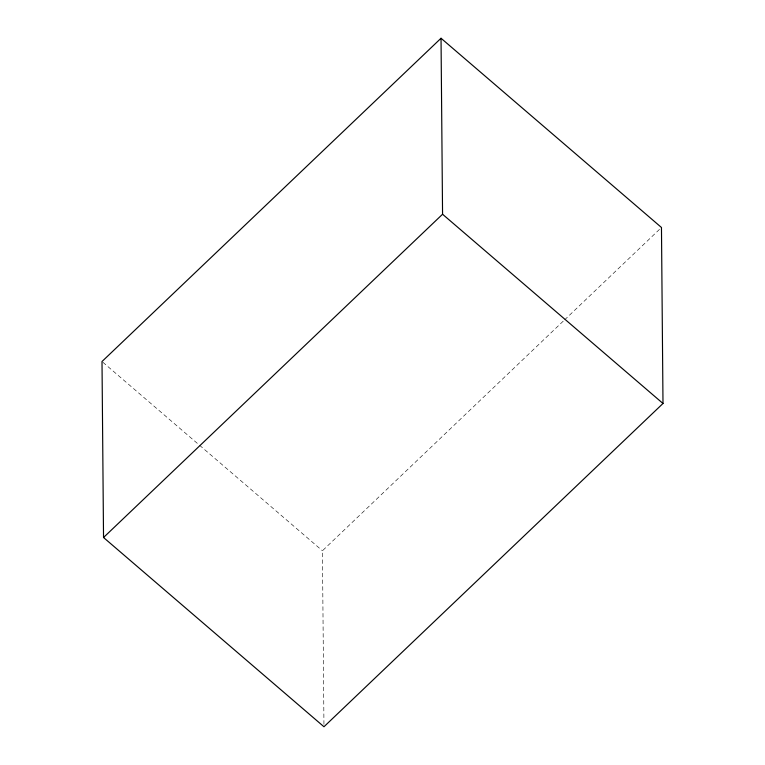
<?xml version="1.0" encoding="UTF-8"?>
<svg xmlns="http://www.w3.org/2000/svg" width="765" height="765" viewBox="0 0 765 765"><rect width="100%" height="100%" fill="white"/><g stroke="black" fill="none" stroke-linecap="round" stroke-linejoin="round"><path stroke-width="0.57" stroke-dasharray="3.83 2.87" d="M323.949 724.369L322.438 550.762L563.738 320.678M564.599 319.856L659.736 229.146M102.902 362.294L198.661 444.503M199.569 445.278L322.438 550.762"/><path stroke-width="1.15" d="M441.032 38.25L102.003 361.52L103.533 537.508L323.968 726.75L662.997 403.48L661.467 227.492L441.032 38.25L442.562 214.238L103.533 537.508M442.562 214.238L662.997 403.48"/></g></svg>
